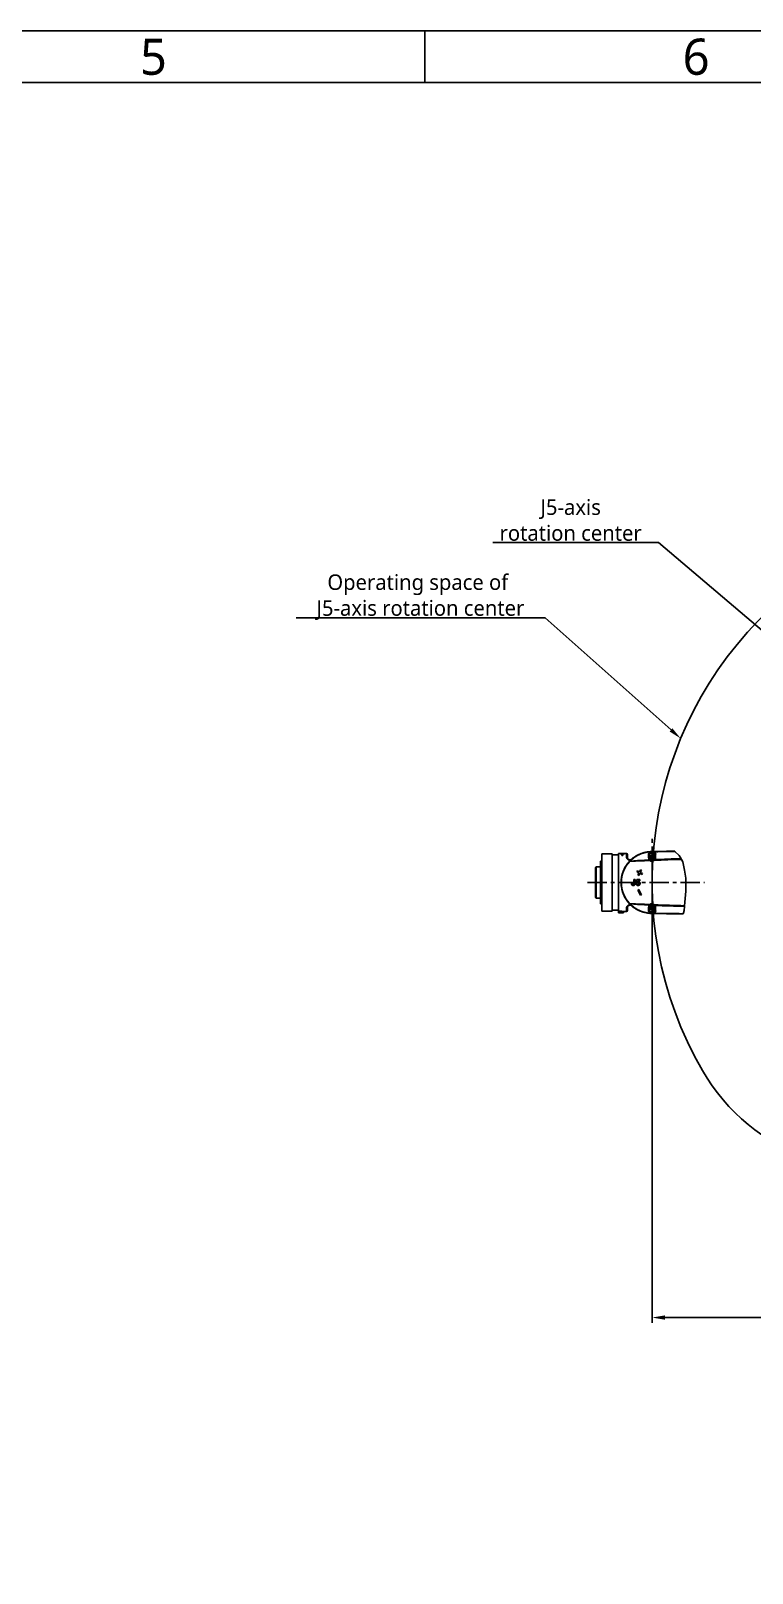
# Model space of a CAD drawing. Header units: millimetres. Extents: x 5828 to 6704, y 123 to 421.
# Drawn here: x 6508 to 6577.8, y 271.4 to 420.6 of the extents above; entities that cross this region are included whole.
import ezdxf
from ezdxf import colors
from ezdxf.entities.mleader import LeaderData, LeaderLine
from ezdxf.enums import TextEntityAlignment as Align
from ezdxf.math import Vec2, Vec3

# ---------------------------------------------------------------- set-up
doc = ezdxf.new("R2010")
doc.units = ezdxf.units.MM
doc.linetypes.add('CENTER', pattern=[0.6, 0.375, -0.075, 0.075, -0.075])
for name, color, linetype in [('中心线', 7, 'Continuous'), ('外形图', 7, 'Continuous'), ('多重引线', 7, 'Continuous'), ('尺寸标注', 7, 'Continuous'), ('模板', 7, 'Continuous'), ('运动范围', 7, 'Continuous')]:
    doc.layers.add(name, color=color, linetype=linetype)
doc.styles.add('微软雅黑', font='msyh.ttc', dxfattribs={"height": 1.5})
doc.dimstyles.new('尺寸标注_1_15比例', dxfattribs={"dimtxt": 1.5, "dimasz": 1.25, "dimexe": 0.5, "dimexo": 0.4, "dimgap": 0.5, "dimtad": 1, "dimdec": 1, "dimlfac": 15, "dimdsep": 46, "dimtxsty": '微软雅黑', "dimcen": 0.09, "dimadec": 0, "dimazin": 0, "dimtp": 0.01, "dimtm": 0.01, "dimtfac": 1, "dimtdec": 1, "dimtofl": 0, "dimtmove": 0, "dimatfit": 3, "dimfxl": 1, "dimtolj": 1, "dimarcsym": 0})

# ---------------------------------------------------------------- blocks, each defined once
blk = doc.blocks.new('图纸页')
at = {"layer": '模板', "color": 2}
blk.add_line((6546.16, 420.62), (6546.16, 415.62), dxfattribs=at)
for points in [[(6283.66, 123.62), (6283.66, 420.62), (6703.66, 420.62), (6703.66, 123.62)], [(6308.66, 128.62), (6308.66, 415.62), (6698.66, 415.62), (6698.66, 128.62)]]:
    blk.add_lwpolyline(points, close=True, dxfattribs=at)
at = {"layer": '模板', "color": 2, "style": '微软雅黑'}
for s, p in [('5', (6519.91, 418.12)), ('6', (6572.41, 418.12))]:
    blk.add_text(s, height=3.5, dxfattribs=at).set_placement(p, align=Align.MIDDLE_CENTER)
for tag, height, p in [('编号', 4, (6669.32, 150.51)), ('当前页', 1.67, (6668.11, 141.19)), ('总页数', 1.67, (6673.32, 141.19)), ('比例', 1.67, (6628.66, 133.62))]:
    blk.add_attdef(tag, text='', height=height, dxfattribs=at).set_placement(p, align=Align.MIDDLE)
blk = doc.blocks.new('*D963')
at = {"layer": 'Defpoints', "color": 0}
for p in [(6568.15, 338.24), (6604.53, 314.07), (6604.53, 296.16)]:
    blk.add_point(p, dxfattribs=at)
at = {"layer": '尺寸标注', "color": 0, "lineweight": -2}
for p, q in [((6568.15, 337.84), (6568.15, 295.66)), ((6604.53, 313.67), (6604.53, 295.66)), ((6569.4, 296.16), (6603.28, 296.16))]:
    blk.add_line(p, q, dxfattribs=at)
at = {"layer": '尺寸标注', "color": 0}
for points in [[(6569.4, 296.37), (6569.4, 295.95), (6568.15, 296.16)], [(6603.28, 295.95), (6603.28, 296.37), (6604.53, 296.16)]]:
    blk.add_solid(points, dxfattribs=at)
at = {"layer": '尺寸标注', "color": 0, "insert": (6586.34, 297.42), "char_height": 1.5, "attachment_point": 5, "style": '微软雅黑'}
blk.add_mtext('\\A1;545.7', dxfattribs=at)

msp = doc.modelspace()

# ---------------------------------------------------------------- linework, layer by layer
at = {"layer": '中心线', "linetype": 'CENTER', "ltscale": 5}
for p, q in [((6568.1466, 333.8422), (6568.1466, 342.5444)), ((6561.9002, 338.2413), (6573.2242, 338.2413))]:
    msp.add_line(p, q, dxfattribs=at)
at = {"layer": '外形图'}
for p, q in [((6563.1466, 336.1814), (6563.1466, 340.308)), ((6563.1466, 340.308), (6563.28, 340.308)), ((6563.28, 335.4746), (6563.28, 341.008)), ((6564.28, 341.008), (6563.28, 341.008)), ((6564.28, 335.4746), (6564.28, 341.008)), ((6564.28, 340.908), (6564.9133, 340.908)), ((6564.9133, 335.308), (6564.9133, 341.0413)), ((6565.6759, 341.0413), (6564.9133, 341.0413)), ((6565.092, 341.0403), (6565.092, 341.0251)), ((6565.111, 341.0347), (6565.111, 341.0237)), ((6565.1298, 341.0317), (6565.1298, 341.0228)), ((6565.1919, 341.0303), (6565.1919, 341.0216)), ((6565.2333, 340.8459), (6565.2333, 340.9806)), ((6565.3133, 340.9806), (6565.2333, 340.9806)), ((6565.3133, 340.948), (6565.2333, 340.948)), ((6565.3133, 340.8459), (6565.2333, 340.8459)), ((6565.2562, 341.0318), (6565.2562, 341.0229)), ((6565.2671, 341.0411), (6565.2671, 341.0369)), ((6565.277, 341.035), (6565.277, 341.0241)), ((6565.3027, 341.0387), (6565.3027, 341.0263)), ((6565.3133, 340.8459), (6565.3133, 340.9806)), ((6565.4179, 341.0323), (6565.4179, 341.0234)), ((6565.4304, 341.0348), (6565.4304, 341.024)), ((6565.4468, 341.0402), (6565.4468, 341.0249)), ((6565.6759, 341.0413), (6565.686, 340.6401)), ((6565.7759, 340.9439), (6565.786, 340.557)), ((6565.786, 340.557), (6565.786, 340.557)), ((6565.9514, 340.4413), (6565.9514, 340.4191)), ((6565.9514, 340.4413), (6566.1184, 340.4413)), ((6565.9514, 340.4191), (6566.0952, 340.4191)), ((6567.8739, 341.0446), (6567.8707, 341.0786)), ((6567.8751, 340.6413), (6567.9127, 340.6413)), ((6567.8794, 340.933), (6567.8794, 340.6413)), ((6567.8794, 340.933), (6567.9127, 340.933)), ((6567.9127, 340.933), (6567.9127, 340.6413)), ((6568.0457, 340.587), (6568.0491, 340.7016)), ((6568.1432, 340.5267), (6568.0457, 340.587)), ((6568.0491, 340.7016), (6568.1501, 340.7559)), ((6568.2442, 340.581), (6568.1432, 340.5267)), ((6568.1466, 336.116), (6568.1466, 340.3666)), ((6568.1501, 340.7559), (6568.2476, 340.6956)), ((6568.1975, 341.2299), (6568.1685, 341.2295)), ((6568.1687, 341.2124), (6568.1685, 341.227)), ((6568.2518, 341.2307), (6568.1686, 341.2257)), ((6568.1687, 341.2124), (6568.2295, 341.1753)), ((6568.2518, 341.2307), (6568.1975, 341.2299)), ((6568.2295, 341.1753), (6568.3509, 341.1011)), ((6568.2476, 340.6956), (6568.2442, 340.581)), ((6568.411, 341.1023), (6568.3509, 341.1011)), ((6568.3516, 341.0666), (6568.3509, 341.1011)), ((6568.3806, 340.6413), (6568.3806, 340.967)), ((6568.4139, 340.967), (6568.3806, 340.967)), ((6568.3806, 340.6413), (6568.4187, 340.6413)), ((6568.4143, 340.981), (6568.3813, 340.9838)), ((6568.4117, 341.0678), (6568.411, 341.1023)), ((6568.4139, 340.6413), (6568.4139, 340.967)), ((6568.4792, 341.0227), (6568.5466, 340.9815)), ((6568.4792, 341.0227), (6568.4809, 340.9203)), ((6569.5406, 341.2573), (6569.5308, 341.2571)), ((6570.343, 341.2701), (6570.3485, 341.2647)), ((6570.3485, 341.2647), (6570.3509, 341.2624)), ((6570.3509, 341.2624), (6570.3649, 341.2485)), ((6570.3649, 341.2485), (6570.7725, 340.8448)), ((6570.7725, 340.8448), (6570.9516, 340.5443)), ((6570.9516, 340.5443), (6570.9897, 340.4803)), ((6570.9897, 340.4803), (6571.1292, 340.2461)), ((6571.1292, 340.2461), (6571.2693, 339.4436)), ((6562.7466, 339.7413), (6562.68, 339.6746)), ((6562.68, 339.6746), (6562.68, 336.808)), ((6562.7466, 339.7413), (6562.7466, 336.7413)), ((6563.1466, 339.7413), (6562.7466, 339.7413)), ((6566.6669, 339.2924), (6566.7138, 339.3807)), ((6566.8729, 339.1828), (6566.6669, 339.2924)), ((6566.7138, 339.3807), (6566.9198, 339.2711)), ((6566.7634, 338.9768), (6566.8729, 339.1828)), ((6566.8517, 338.9299), (6566.7634, 338.9768)), ((6566.9612, 339.1359), (6566.8517, 338.9299)), ((6566.9198, 339.2711), (6567.0294, 339.4771)), ((6567.1672, 339.0263), (6566.9612, 339.1359)), ((6567.1177, 339.4302), (6567.0081, 339.2242)), ((6567.0081, 339.2242), (6567.2142, 339.1146)), ((6567.0294, 339.4771), (6567.1177, 339.4302)), ((6567.2142, 339.1146), (6567.1672, 339.0263)), ((6571.2693, 339.4436), (6571.4051, 338.6659)), ((6571.4051, 338.6659), (6571.4066, 338.2413)), ((6566.1466, 338.1331), (6566.2545, 338.1454)), ((6566.3952, 338.1586), (6566.3952, 338.5246)), ((6566.3952, 338.5246), (6566.5092, 338.5246)), ((6566.5092, 338.5246), (6566.5092, 338.1659)), ((6566.6086, 338.1037), (6566.7168, 338.1149)), ((6566.6217, 338.222), (6566.6774, 338.5169)), ((6566.7098, 338.2092), (6566.6217, 338.222)), ((6566.6774, 338.5169), (6566.9646, 338.5169)), ((6566.7597, 338.4152), (6566.7427, 338.319)), ((6566.9646, 338.4152), (6566.7597, 338.4152)), ((6566.7634, 337.5058), (6566.8517, 337.5527)), ((6567.0294, 337.0055), (6566.7634, 337.5058)), ((6566.8517, 337.5527), (6567.1177, 337.0524)), ((6566.9646, 338.5169), (6566.9646, 338.4152)), ((6571.4094, 337.4183), (6571.3228, 336.3552)), ((6571.4066, 338.2413), (6571.4094, 337.4183)), ((6562.7466, 336.7413), (6562.68, 336.808)), ((6563.1466, 336.7413), (6562.7466, 336.7413)), ((6563.28, 336.1789), (6563.18, 336.1789)), ((6565.686, 335.8425), (6565.6759, 335.4413)), ((6565.786, 335.9256), (6565.7759, 335.5387)), ((6565.9514, 336.0413), (6565.9514, 336.0635)), ((6566.0948, 336.0635), (6565.9514, 336.0635)), ((6566.1189, 336.0413), (6565.9514, 336.0413)), ((6567.1177, 337.0524), (6567.0294, 337.0055)), ((6567.8751, 335.8413), (6567.9127, 335.8413)), ((6567.8794, 335.8413), (6567.8794, 335.5496)), ((6567.9127, 335.8413), (6567.9127, 335.5496)), ((6568.0457, 335.787), (6568.0491, 335.9016)), ((6568.1432, 335.7267), (6568.0457, 335.787)), ((6568.0491, 335.9016), (6568.1501, 335.9559)), ((6568.2442, 335.781), (6568.1432, 335.7267)), ((6568.1501, 335.9559), (6568.2476, 335.8956)), ((6568.2476, 335.8956), (6568.2442, 335.781)), ((6568.3806, 335.5156), (6568.3806, 335.8413)), ((6568.3806, 335.8413), (6568.4187, 335.8413)), ((6568.4139, 335.5156), (6568.4139, 335.8413)), ((6571.2881, 335.9295), (6571.2558, 335.5321)), ((6571.2935, 335.9948), (6571.2881, 335.9295)), ((6571.3228, 336.3552), (6571.2935, 335.9948)), ((6564.28, 335.4746), (6563.28, 335.4746)), ((6564.28, 335.5746), (6564.9133, 335.5746)), ((6565.1466, 335.4539), (6564.9133, 335.4539)), ((6565.1466, 335.4213), (6564.9133, 335.4213)), ((6565.3805, 335.3407), (6564.9133, 335.3407)), ((6565.3472, 335.308), (6564.9133, 335.308)), ((6565.1466, 335.308), (6565.1466, 335.4539)), ((6565.3817, 335.4086), (6565.3805, 335.3407)), ((6565.6759, 335.4413), (6565.4151, 335.4413)), ((6567.8739, 335.438), (6567.8707, 335.4041)), ((6567.8794, 335.5496), (6567.9127, 335.5496)), ((6568.1684, 335.2548), (6568.2198, 335.2523)), ((6568.1684, 335.2531), (6568.2198, 335.2523)), ((6568.1687, 335.2703), (6568.1685, 335.2556)), ((6568.3509, 335.3815), (6568.1687, 335.2702)), ((6568.3516, 335.416), (6568.3509, 335.3815)), ((6568.3509, 335.3815), (6568.411, 335.3803)), ((6568.4139, 335.5156), (6568.3806, 335.5156)), ((6568.4143, 335.5016), (6568.3813, 335.4988)), ((6568.4117, 335.4148), (6568.411, 335.3803)), ((6568.4809, 335.5623), (6568.4792, 335.4599)), ((6568.5466, 335.5011), (6568.4792, 335.4599)), ((6569.5308, 335.2254), (6569.5406, 335.2253)), ((6571.1475, 335.2063), (6571.1455, 335.2)), ((6571.1482, 335.2086), (6571.1475, 335.2063)), ((6571.1526, 335.2225), (6571.1482, 335.2086)), ((6571.1782, 335.3039), (6571.1526, 335.2225)), ((6571.2558, 335.5321), (6571.1782, 335.3039))]:
    msp.add_line(p, q, dxfattribs=at)
for points in [[(6565.8447, 340.4799), (6565.8345, 340.4888), (6565.8252, 340.4975), (6565.8172, 340.5058), (6565.8102, 340.5136), (6565.8044, 340.5208), (6565.7996, 340.5274), (6565.7957, 340.5334), (6565.7926, 340.5387), (6565.7902, 340.5434), (6565.7884, 340.5475), (6565.7872, 340.551), (6565.7865, 340.5538), (6565.7861, 340.5559), (6565.786, 340.557)], [(6565.786, 335.9256), (6565.7861, 335.9267), (6565.7865, 335.9288), (6565.7872, 335.9316), (6565.7885, 335.9351), (6565.7902, 335.9392), (6565.7926, 335.9439), (6565.7957, 335.9493), (6565.7996, 335.9552), (6565.8044, 335.9618), (6565.8103, 335.969), (6565.8172, 335.9768), (6565.8253, 335.9851), (6565.8346, 335.9939), (6565.8447, 336.0027)], [(6565.3817, 335.4086), (6565.3818, 335.4108), (6565.3823, 335.4139), (6565.383, 335.417), (6565.384, 335.42), (6565.3852, 335.4229), (6565.3868, 335.4256), (6565.3886, 335.4282), (6565.3906, 335.4306), (6565.3929, 335.4329), (6565.3953, 335.4348), (6565.398, 335.4366), (6565.4007, 335.4381), (6565.4036, 335.4393), (6565.4066, 335.4402), (6565.4097, 335.4409), (6565.4129, 335.4412), (6565.4151, 335.4413)]]:
    msp.add_lwpolyline(points, dxfattribs=at)
for centre, radius in [((6568.1466, 340.6413), 0.2333), ((6568.1466, 340.6413), 0.2267), ((6568.1466, 335.8413), 0.2333), ((6568.1466, 335.8413), 0.2267)]:
    msp.add_circle(centre, radius, dxfattribs=at)
for centre, radius, start, end in [((6568.1471, 338.2411), 2.9851, 136.192134, 179.995707), ((6565.2279, 341.7628), 0.7404, 273.802777, 275.549234), ((6565.23, 341.739), 0.7165, 275.568125, 275.826424), ((6565.6759, 340.9413), 0.1, 1.500003, 89.999999), ((6565.9514, 340.608), 0.1667, 230.21661, 270), ((6665.7779, 339.4232), 97.9829, 179.049727, 179.2649), ((6568.1511, 340.6756), 0.348, 179.214144, 225.118398), ((6640.1545, 339.7322), 72.2851, 179.048152, 179.279371), ((6568.1461, 340.637), 0.271, 179.096515, 225.448432), ((6568.1466, 340.6413), 0.2672, 180, 0), ((6568.1368, 340.6278), 0.2579, 225.468189, 233.253524), ((6568.1467, 340.641), 0.2744, 269.997073, 312.008301), ((6568.1466, 340.6434), 0.3408, 270.002132, 312.045758), ((6583.6068, -543.2947), 884.6564, 90.8585673, 90.9999326), ((6582.2122, -445.5891), 786.9268, 90.8626244, 91.0225507), ((6568.1578, 340.6289), 0.2579, 311.978938, 319.849725), ((6568.1479, 340.6371), 0.2709, 319.866813, 0.881202), ((6574.898, 196.2541), 144.3441, 91.566665, 92.578488), ((6500.4214, 339.8034), 68.0025, 0.706034, 0.903416), ((6569.4987, 339.8928), 1.4463, 131.171217, 134.731567), ((6491.5234, 339.7743), 76.966, 0.674219, 0.853127), ((6568.1471, 338.2415), 2.9851, 180.004304, 223.807856), ((6566.3379, 338.1214), 0.1739, 304.520672, 309.284669), ((6566.7736, 338.1152), 0.1639, 229.682784, 239.772186), ((6566.7749, 338.1176), 0.1667, 239.784513, 244.899405), ((6566.8248, 338.1552), 0.1833, 110.05869, 116.62903), ((6566.794, 338.1503), 0.1004, 106.746966, 114.970527), ((6566.8085, 338.1194), 0.1696, 301.622885, 305.866781), ((6566.8158, 338.1706), 0.1677, 52.245455, 58.552403), ((6566.8049, 338.1243), 0.1757, 305.888107, 312.204835), ((6565.9514, 335.8746), 0.1667, 90.000032, 129.782596), ((6568.1511, 335.807), 0.348, 134.881676, 180.785638), ((6655.8543, 336.9134), 88.0582, 180.722978, 180.962411), ((6568.1461, 335.8456), 0.271, 134.551537, 180.903443), ((6635.3263, 336.68), 67.4564, 180.712353, 180.960124), ((6568.1466, 335.8413), 0.2672, 0, 180), ((6568.1368, 335.8548), 0.2579, 126.746555, 134.531773), ((6568.1466, 335.8392), 0.3408, 47.954236, 89.997866), ((6568.1467, 335.8416), 0.2744, 47.99169, 90.002928), ((6568.1578, 335.8537), 0.2579, 40.150282, 48.021044), ((6568.1476, 335.8454), 0.2711, 359.136194, 40.115789), ((6574.898, 480.2312), 144.3469, 267.421552, 268.566992), ((6497.107, 336.7258), 71.3172, 359.101171, 359.289379), ((6487.4783, 336.7622), 81.0115, 359.151338, 359.321313), ((6565.3472, 335.3413), 0.0333, 270, 359), ((6565.6759, 335.5413), 0.1, 270.000002, 358.499972), ((6583.5077, 1211.9173), 876.7959, 268.9975832, 269.1923209), ((6582.095, 1112.3936), 777.2481, 268.9733511, 269.1933375), ((6569.4992, 336.5902), 1.4469, 225.269629, 228.828392)]:
    msp.add_arc(centre, radius, start, end, dxfattribs=at)
msp.add_ellipse((6563.3133, 338.2413), major_axis=(0, 2.0667), ratio=1, start_param=-3.22232549, end_param=-3.20615362, dxfattribs=at)
for points, knots in [([(6565.0389, 341.035), (6565.0389, 341.0352), (6565.0391, 341.0356), (6565.0395, 341.0359), (6565.0401, 341.0363), (6565.0412, 341.0367), (6565.0429, 341.0372), (6565.045, 341.0376), (6565.0477, 341.038), (6565.0508, 341.0384), (6565.0558, 341.0388), (6565.0628, 341.0393), (6565.0754, 341.0399), (6565.0853, 341.0401), (6565.092, 341.0403)], [0, 0, 0, 0, 0.01185248, 0.01943801, 0.02865111, 0.05265663, 0.08477101, 0.12552622, 0.17526544, 0.23369183, 0.30010189, 0.453128, 0.62460975, 1, 1, 1, 1]), ([(6565.0809, 341.0261), (6565.0776, 341.0264), (6565.0715, 341.0271), (6565.063, 341.0282), (6565.0556, 341.0293), (6565.0503, 341.0303), (6565.0467, 341.0312), (6565.0446, 341.0317), (6565.0428, 341.0323), (6565.0414, 341.0329), (6565.0403, 341.0334), (6565.0394, 341.034), (6565.0389, 341.0346), (6565.0389, 341.035)], [0, 0, 0, 0, 0.22478183, 0.4231707, 0.59523574, 0.73750585, 0.7966258, 0.84752809, 0.89018012, 0.92483255, 0.95217788, 0.97306785, 1, 1, 1, 1]), ([(6565.111, 341.0237), (6565.1083, 341.0239), (6565.0982, 341.0246), (6565.0882, 341.0254), (6565.0809, 341.0261)], [0, 0, 0, 0, 0.26659513, 1, 1, 1, 1]), ([(6565.092, 341.0403), (6565.1036, 341.0405), (6565.1291, 341.0408), (6565.1704, 341.041), (6565.2172, 341.0411), (6565.2502, 341.0411), (6565.2674, 341.0411)], [0, 0, 0, 0, 0.19846878, 0.43606207, 0.70548937, 1, 1, 1, 1]), ([(6565.1338, 341.0374), (6565.1306, 341.0373), (6565.126, 341.037), (6565.1203, 341.0366), (6565.1169, 341.0363), (6565.1146, 341.036), (6565.1131, 341.0357), (6565.1123, 341.0355), (6565.1117, 341.0353), (6565.1113, 341.0351), (6565.111, 341.0349), (6565.111, 341.0347)], [0, 0, 0, 0, 0.42006469, 0.59407702, 0.7405072, 0.85384627, 0.89721139, 0.93179509, 0.95840583, 0.97797295, 1, 1, 1, 1]), ([(6565.111, 341.0347), (6565.111, 341.0345), (6565.1113, 341.0342), (6565.1119, 341.034), (6565.1125, 341.0338), (6565.1134, 341.0336), (6565.1148, 341.0333), (6565.117, 341.0329), (6565.1198, 341.0326), (6565.1241, 341.0321), (6565.1275, 341.0319), (6565.1298, 341.0317)], [0, 0, 0, 0, 0.0314974, 0.05889279, 0.09517638, 0.14055552, 0.19449908, 0.32404241, 0.47431402, 0.64062646, 1, 1, 1, 1]), ([(6565.1926, 341.0216), (6565.1786, 341.0216), (6565.1513, 341.0219), (6565.1241, 341.0229), (6565.111, 341.0237)], [0, 0, 0, 0, 0.51599164, 1, 1, 1, 1]), ([(6565.1298, 341.0317), (6565.134, 341.0314), (6565.1432, 341.031), (6565.1639, 341.0304), (6565.1804, 341.0303), (6565.1919, 341.0303)], [0, 0, 0, 0, 0.20150064, 0.44294702, 1, 1, 1, 1]), ([(6565.1994, 341.0383), (6565.1872, 341.0383), (6565.1699, 341.0383), (6565.148, 341.0379), (6565.1383, 341.0376), (6565.1338, 341.0374)], [0, 0, 0, 0, 0.55683041, 0.79503218, 1, 1, 1, 1]), ([(6568.1132, 341.2336), (6568.0148, 341.2314), (6567.818, 341.2208), (6567.4296, 341.1578), (6566.9585, 341.0088), (6566.4399, 340.7226), (6565.9871, 340.3405), (6565.618, 339.8772), (6565.3466, 339.3506), (6565.1841, 338.7808), (6565.1189, 337.9963), (6565.3309, 337.0144), (6565.9058, 336.1907), (6566.5245, 335.704), (6567.0526, 335.4352), (6567.5283, 335.3025), (6567.9193, 335.2522), (6568.1169, 335.2487), (6568.2161, 335.2472)], [0, 0, 0, 0, 0.0313918, 0.06270555, 0.12524647, 0.18778892, 0.2503308, 0.31287383, 0.37541222, 0.43795676, 0.50049352, 0.62497463, 0.74945088, 0.81199246, 0.8745358, 0.93708309, 0.96837167, 1, 1, 1, 1]), ([(6568.1685, 341.2295), (6568.0697, 341.2278), (6567.8727, 341.2214), (6567.4832, 341.165), (6567.01, 341.0249), (6566.4868, 340.7479), (6565.8766, 340.2518), (6565.3159, 339.4189), (6565.0814, 338.2414), (6565.3158, 337.0638), (6565.8766, 336.2309), (6566.4867, 335.7347), (6567.0099, 335.4577), (6567.4831, 335.3177), (6567.8726, 335.2612), (6568.0696, 335.2548), (6568.1684, 335.2531)], [0, 0, 0, 0, 0.03155861, 0.06289548, 0.1255144, 0.18813207, 0.25074844, 0.37537153, 0.49999983, 0.62462813, 0.74925122, 0.8118676, 0.87448526, 0.93710419, 0.96844102, 1, 1, 1, 1]), ([(6566.0037, 340.2966), (6565.7455, 340.0234), (6565.3252, 339.3761), (6565.1781, 338.6172), (6565.1781, 338.2413)], [0, 0, 0, 0, 0.50003552, 1, 1, 1, 1]), ([(6565.1919, 341.0303), (6565.2037, 341.0303), (6565.2205, 341.0304), (6565.2419, 341.031), (6565.2516, 341.0315), (6565.2562, 341.0318)], [0, 0, 0, 0, 0.54746412, 0.78573324, 1, 1, 1, 1]), ([(6565.277, 341.0241), (6565.264, 341.0232), (6565.2359, 341.0219), (6565.2077, 341.0216), (6565.1926, 341.0216)], [0, 0, 0, 0, 0.46380186, 1, 1, 1, 1]), ([(6565.2573, 341.0375), (6565.2532, 341.0377), (6565.2444, 341.038), (6565.2251, 341.0383), (6565.2099, 341.0383), (6565.1994, 341.0383)], [0, 0, 0, 0, 0.21252121, 0.45628059, 1, 1, 1, 1]), ([(6565.2562, 341.0318), (6565.2594, 341.032), (6565.2648, 341.0325), (6565.2709, 341.0332), (6565.2741, 341.0337), (6565.2753, 341.034), (6565.2759, 341.0342), (6565.2764, 341.0344), (6565.2768, 341.0346), (6565.277, 341.0349), (6565.277, 341.035)], [0, 0, 0, 0, 0.44972606, 0.76348376, 0.86765017, 0.90679809, 0.93781001, 0.96157993, 0.97911419, 1, 1, 1, 1]), ([(6565.277, 341.035), (6565.277, 341.0352), (6565.2766, 341.0355), (6565.2761, 341.0357), (6565.2754, 341.0359), (6565.2745, 341.0361), (6565.273, 341.0363), (6565.2708, 341.0366), (6565.2678, 341.0369), (6565.2633, 341.0372), (6565.2597, 341.0374), (6565.2573, 341.0375)], [0, 0, 0, 0, 0.03002302, 0.05667436, 0.09213843, 0.13662025, 0.18961247, 0.31782422, 0.46911363, 0.63663206, 1, 1, 1, 1]), ([(6565.2674, 341.0411), (6565.2847, 341.0411), (6565.3181, 341.0411), (6565.3659, 341.041), (6565.4085, 341.0408), (6565.4349, 341.0405), (6565.4468, 341.0402)], [0, 0, 0, 0, 0.28848522, 0.55846067, 0.80025627, 1, 1, 1, 1]), ([(6565.4056, 341.0375), (6565.3986, 341.0378), (6565.3834, 341.0381), (6565.3591, 341.0384), (6565.3317, 341.0386), (6565.3127, 341.0386), (6565.3027, 341.0387)], [0, 0, 0, 0, 0.20407071, 0.44332128, 0.70953815, 1, 1, 1, 1]), ([(6565.3027, 341.0387), (6565.3059, 341.0386), (6565.3118, 341.0383), (6565.32, 341.0379), (6565.3268, 341.0374), (6565.3315, 341.0369), (6565.3346, 341.0365), (6565.3365, 341.0361), (6565.3379, 341.0358), (6565.3391, 341.0355), (6565.3399, 341.0352), (6565.3405, 341.0348), (6565.3409, 341.0345), (6565.341, 341.0342), (6565.341, 341.0341)], [0, 0, 0, 0, 0.24582525, 0.45520122, 0.62925096, 0.76693999, 0.82237595, 0.86910794, 0.90737077, 0.93766332, 0.96089476, 0.97810651, 0.99047884, 1, 1, 1, 1]), ([(6565.341, 341.0341), (6565.341, 341.0337), (6565.3404, 341.033), (6565.3394, 341.0325), (6565.3381, 341.032), (6565.3366, 341.0315), (6565.3347, 341.0309), (6565.3325, 341.0304), (6565.3289, 341.0297), (6565.3239, 341.0288), (6565.3148, 341.0276), (6565.3076, 341.0268), (6565.3027, 341.0263)], [0, 0, 0, 0, 0.0312309, 0.05675028, 0.08999559, 0.13138899, 0.18120863, 0.23931052, 0.30504374, 0.45625164, 0.62652384, 1, 1, 1, 1]), ([(6565.3797, 341.031), (6565.3869, 341.0311), (6565.3971, 341.0312), (6565.4098, 341.0317), (6565.4154, 341.0321), (6565.4179, 341.0323)], [0, 0, 0, 0, 0.56208009, 0.80044094, 1, 1, 1, 1]), ([(6565.389, 341.0226), (6565.3882, 341.0234), (6565.3853, 341.0263), (6565.3821, 341.0291), (6565.3797, 341.031)], [0, 0, 0, 0, 0.26254277, 1, 1, 1, 1]), ([(6565.4304, 341.0239), (6565.4271, 341.0238), (6565.4133, 341.0232), (6565.3994, 341.0228), (6565.389, 341.0226)], [0, 0, 0, 0, 0.24237892, 1, 1, 1, 1]), ([(6565.4304, 341.0348), (6565.4304, 341.035), (6565.43, 341.0352), (6565.4295, 341.0355), (6565.4288, 341.0357), (6565.4279, 341.0359), (6565.4263, 341.0361), (6565.4237, 341.0365), (6565.4201, 341.0368), (6565.414, 341.0372), (6565.4091, 341.0374), (6565.4056, 341.0375)], [0, 0, 0, 0, 0.02310281, 0.04377332, 0.07178302, 0.10789781, 0.1527523, 0.26834179, 0.41538526, 0.58853567, 1, 1, 1, 1]), ([(6565.4179, 341.0323), (6565.419, 341.0324), (6565.4211, 341.0326), (6565.4238, 341.0329), (6565.426, 341.0332), (6565.4277, 341.0335), (6565.4289, 341.0338), (6565.4297, 341.0341), (6565.4302, 341.0344), (6565.4304, 341.0347), (6565.4304, 341.0348)], [0, 0, 0, 0, 0.25687346, 0.46889226, 0.63999945, 0.77223633, 0.86934376, 0.93523778, 0.97582122, 1, 1, 1, 1]), ([(6565.4728, 341.0272), (6565.4663, 341.0265), (6565.4522, 341.0252), (6565.4381, 341.0243), (6565.4304, 341.0239)], [0, 0, 0, 0, 0.45939138, 1, 1, 1, 1]), ([(6565.4468, 341.0402), (6565.4512, 341.0401), (6565.4595, 341.0399), (6565.4709, 341.0395), (6565.4805, 341.0389), (6565.4873, 341.0384), (6565.4918, 341.0379), (6565.4945, 341.0375), (6565.4967, 341.0371), (6565.4986, 341.0366), (6565.5, 341.0361), (6565.501, 341.0356), (6565.5017, 341.0351), (6565.5018, 341.0346), (6565.5018, 341.0344)], [0, 0, 0, 0, 0.23774563, 0.44158634, 0.61198706, 0.74941125, 0.80594239, 0.85455127, 0.89544628, 0.92887376, 0.95517024, 0.97490037, 0.98909919, 1, 1, 1, 1]), ([(6565.5018, 341.0344), (6565.5018, 341.0341), (6565.5015, 341.0336), (6565.5009, 341.0331), (6565.4998, 341.0324), (6565.4977, 341.0317), (6565.4946, 341.0308), (6565.4905, 341.0298), (6565.4854, 341.0289), (6565.4794, 341.028), (6565.4751, 341.0275), (6565.4728, 341.0272)], [0, 0, 0, 0, 0.03059906, 0.05257086, 0.08053684, 0.15733568, 0.26462284, 0.40313053, 0.57263505, 0.77139518, 1, 1, 1, 1]), ([(6565.786, 340.557), (6565.7859, 340.5626), (6565.7843, 340.5737), (6565.7782, 340.5896), (6565.7687, 340.6041), (6565.7562, 340.6167), (6565.741, 340.627), (6565.7238, 340.6346), (6565.7053, 340.6392), (6565.6925, 340.6401), (6565.686, 340.6401)], [0, 0, 0, 0, 0.11549668, 0.23250212, 0.35224592, 0.47549071, 0.60244146, 0.73276029, 0.86565361, 1, 1, 1, 1]), ([(6565.686, 340.6401), (6565.6862, 340.6335), (6565.6877, 340.6201), (6565.6931, 340.6001), (6565.7014, 340.5801), (6565.7124, 340.5601), (6565.726, 340.5402), (6565.748, 340.5135), (6565.7671, 340.4949), (6565.7808, 340.4831)], [0, 0, 0, 0, 0.10470679, 0.21380843, 0.32852453, 0.44957527, 0.57728461, 0.71170471, 1, 1, 1, 1]), ([(6565.8447, 340.4799), (6565.8429, 340.4815), (6565.8387, 340.4843), (6565.8294, 340.4886), (6565.8158, 340.4911), (6565.7983, 340.4895), (6565.7866, 340.4856), (6565.7808, 340.4831)], [0, 0, 0, 0, 0.10983598, 0.22155995, 0.45649362, 0.71497912, 1, 1, 1, 1]), ([(6565.7808, 340.4831), (6565.7911, 340.4742), (6565.8142, 340.4571), (6565.8469, 340.4403), (6565.8763, 340.4299), (6565.9087, 340.4216), (6565.9343, 340.4191), (6565.9514, 340.4191)], [0, 0, 0, 0, 0.2201243, 0.46116678, 0.58991313, 0.72351859, 1, 1, 1, 1]), ([(6568.1685, 341.227), (6567.9666, 341.2236), (6567.5619, 341.1887), (6566.9776, 341.0112), (6566.4435, 340.7165), (6566.1326, 340.4532), (6565.9929, 340.3075)], [0, 0, 0, 0, 0.24989055, 0.4997219, 0.75007403, 1, 1, 1, 1]), ([(6565.9929, 340.3075), (6565.9931, 340.3072), (6565.9969, 340.3037), (6566.0005, 340.3001), (6566.0039, 340.297)], [0, 0, 0, 0, 0.08233329, 1, 1, 1, 1]), ([(6567.9401, 340.3707), (6567.7671, 340.3633), (6567.4247, 340.3508), (6566.9223, 340.3335), (6566.4501, 340.3114), (6566.147, 340.2979), (6566.0037, 340.2966)], [0, 0, 0, 0, 0.26819722, 0.53039687, 0.7782016, 1, 1, 1, 1]), ([(6568.1687, 341.2124), (6567.9679, 341.2078), (6567.5646, 341.1767), (6566.9841, 340.9965), (6566.4512, 340.7059), (6566.1429, 340.4423), (6566.0039, 340.297)], [0, 0, 0, 0, 0.2498543, 0.49982867, 0.74987543, 1, 1, 1, 1]), ([(6567.9055, 340.429), (6567.5698, 340.4123), (6567.0768, 340.3821), (6566.4442, 340.3229), (6566.1455, 340.3007), (6566.0039, 340.297)], [0, 0, 0, 0, 0.52894863, 0.77710095, 1, 1, 1, 1]), ([(6567.8031, 340.6803), (6567.8121, 340.6807), (6567.839, 340.6794), (6567.8747, 340.6607), (6567.8751, 340.6413)], [0, 0, 0, 0, 0.31612149, 1, 1, 1, 1]), ([(6567.8707, 341.0786), (6567.8643, 341.078), (6567.8416, 341.0741), (6567.8169, 341.0631), (6567.8085, 341.0483)], [0, 0, 0, 0, 0.27359611, 1, 1, 1, 1]), ([(6567.8085, 341.0483), (6567.8209, 341.0501), (6567.8475, 341.0393), (6567.8669, 341.0063), (6567.8775, 340.9703), (6567.8794, 340.9454), (6567.8794, 340.933)], [0, 0, 0, 0, 0.25109455, 0.50180242, 0.75099786, 1, 1, 1, 1]), ([(6567.9055, 340.429), (6567.9145, 340.436), (6567.929, 340.4462), (6567.9509, 340.4485), (6567.956, 340.4439)], [0, 0, 0, 0, 0.62601596, 1, 1, 1, 1]), ([(6567.9055, 340.429), (6567.908, 340.4242), (6567.9186, 340.4043), (6567.9304, 340.385), (6567.9401, 340.3707)], [0, 0, 0, 0, 0.23693281, 1, 1, 1, 1]), ([(6567.9401, 340.3707), (6567.9451, 340.3774), (6567.9545, 340.3892), (6567.9671, 340.4063), (6567.976, 340.414), (6567.9808, 340.4218), (6567.9825, 340.4211)], [0, 0, 0, 0, 0.37769772, 0.69930105, 0.91636836, 1, 1, 1, 1]), ([(6570.3485, 341.2647), (6570.0738, 341.2606), (6569.3749, 341.2498), (6568.676, 341.237), (6568.2518, 341.2307)], [0.794015597, 0.794015597, 0.794015597, 0.794015597, 0.874985318, 1, 1, 1, 1]), ([(6568.3749, 340.3903), (6568.3694, 340.3964), (6568.3591, 340.4072), (6568.3459, 340.423), (6568.3361, 340.4301), (6568.332, 340.4374), (6568.3303, 340.4371)], [0, 0, 0, 0, 0.38008575, 0.70224557, 0.91869938, 1, 1, 1, 1]), ([(6568.4042, 340.4521), (6568.3949, 340.458), (6568.3805, 340.4663), (6568.3593, 340.4672), (6568.3549, 340.4625)], [0, 0, 0, 0, 0.6323188, 1, 1, 1, 1]), ([(6568.4042, 340.4521), (6568.4022, 340.4471), (6568.3933, 340.4261), (6568.3833, 340.4055), (6568.3749, 340.3903)], [0, 0, 0, 0, 0.23762123, 1, 1, 1, 1]), ([(6568.4841, 340.68), (6568.4845, 340.6404), (6568.4717, 340.5579), (6568.431, 340.4846), (6568.4042, 340.4521)], [0, 0, 0, 0, 0.48436975, 1, 1, 1, 1]), ([(6568.4783, 341.08), (6568.4716, 341.089), (6568.4478, 341.1), (6568.4239, 341.1026), (6568.411, 341.1023)], [0, 0, 0, 0, 0.46527282, 1, 1, 1, 1]), ([(6568.4143, 340.981), (6568.4157, 341.0019), (6568.4226, 341.0339), (6568.4466, 341.0695), (6568.4676, 341.0798), (6568.4783, 341.0799)], [0, 0, 0, 0, 0.49679745, 0.74773595, 1, 1, 1, 1]), ([(6568.4792, 341.0227), (6568.4643, 341.0224), (6568.4366, 341.0161), (6568.4165, 340.9929), (6568.4143, 340.981)], [0, 0, 0, 0, 0.55207518, 1, 1, 1, 1]), ([(6568.4809, 340.9203), (6568.4649, 340.92), (6568.4358, 340.914), (6568.4156, 340.8878), (6568.4154, 340.8755)], [0, 0, 0, 0, 0.56680855, 1, 1, 1, 1]), ([(6568.4841, 340.68), (6568.4757, 340.6798), (6568.4509, 340.6774), (6568.4191, 340.6592), (6568.4187, 340.6413)], [0, 0, 0, 0, 0.31810935, 1, 1, 1, 1]), ([(6565.1781, 338.2413), (6565.1781, 337.8654), (6565.3252, 337.1065), (6565.7455, 336.4592), (6566.0037, 336.186)], [0, 0, 0, 0, 0.49996537, 1, 1, 1, 1]), ([(6565.7808, 335.9995), (6565.7671, 335.9877), (6565.748, 335.9691), (6565.7261, 335.9424), (6565.7124, 335.9225), (6565.7014, 335.9025), (6565.6931, 335.8825), (6565.6877, 335.8625), (6565.6862, 335.8491), (6565.686, 335.8425)], [0, 0, 0, 0, 0.28829748, 0.42271873, 0.55042607, 0.67147605, 0.78619337, 0.89529459, 1, 1, 1, 1]), ([(6565.786, 335.9256), (6565.7859, 335.92), (6565.7843, 335.9089), (6565.7782, 335.893), (6565.7687, 335.8785), (6565.7562, 335.8659), (6565.741, 335.8556), (6565.7238, 335.8481), (6565.7053, 335.8435), (6565.6925, 335.8425), (6565.686, 335.8425)], [0, 0, 0, 0, 0.11549826, 0.23250102, 0.35224382, 0.47548876, 0.60244021, 0.73275981, 0.86565358, 1, 1, 1, 1]), ([(6565.9514, 336.0635), (6565.9343, 336.0635), (6565.9087, 336.061), (6565.8763, 336.0527), (6565.8469, 336.0423), (6565.8142, 336.0255), (6565.7911, 336.0084), (6565.7808, 335.9995)], [0, 0, 0, 0, 0.27647561, 0.41008072, 0.53883059, 0.77987605, 1, 1, 1, 1]), ([(6565.8447, 336.0027), (6565.8429, 336.0011), (6565.8387, 335.9983), (6565.8294, 335.994), (6565.8158, 335.9915), (6565.7983, 335.9931), (6565.7866, 335.997), (6565.7808, 335.9995)], [0, 0, 0, 0, 0.10983648, 0.22156068, 0.45649419, 0.71497921, 1, 1, 1, 1]), ([(6565.9929, 336.1751), (6565.9934, 336.1764), (6565.998, 336.1794), (6566.0011, 336.1834), (6566.0037, 336.186)], [0, 0, 0, 0, 0.28045413, 1, 1, 1, 1]), ([(6565.9929, 336.1751), (6566.1326, 336.0294), (6566.4435, 335.7661), (6566.9775, 335.4714), (6567.5619, 335.2941), (6567.9666, 335.259), (6568.1685, 335.2556)], [0, 0, 0, 0, 0.24991582, 0.50024752, 0.75008207, 1, 1, 1, 1]), ([(6566.0037, 336.186), (6566.147, 336.1847), (6566.4501, 336.1712), (6566.9222, 336.1491), (6567.4247, 336.1318), (6567.767, 336.1193), (6567.9401, 336.1119)], [0, 0, 0, 0, 0.22179355, 0.46959694, 0.73179915, 1, 1, 1, 1]), ([(6566.0039, 336.1856), (6566.1455, 336.1819), (6566.4442, 336.1597), (6567.0768, 336.1005), (6567.5698, 336.0703), (6567.9055, 336.0536)], [0, 0, 0, 0, 0.22289396, 0.4710455, 1, 1, 1, 1]), ([(6566.0039, 336.1856), (6566.1429, 336.0403), (6566.4512, 335.7767), (6566.9841, 335.4861), (6567.5646, 335.3059), (6567.9678, 335.2748), (6568.1687, 335.2702)], [0, 0, 0, 0, 0.25011952, 0.5001631, 0.75013987, 1, 1, 1, 1]), ([(6567.8031, 335.8023), (6567.8121, 335.8019), (6567.839, 335.8032), (6567.8747, 335.8219), (6567.8751, 335.8413)], [0, 0, 0, 0, 0.31612149, 1, 1, 1, 1]), ([(6567.9401, 336.1119), (6567.9368, 336.107), (6567.9244, 336.0881), (6567.9132, 336.0685), (6567.9055, 336.0536)], [0, 0, 0, 0, 0.25979658, 1, 1, 1, 1]), ([(6567.9055, 336.0536), (6567.9145, 336.0466), (6567.929, 336.0364), (6567.9509, 336.0341), (6567.956, 336.0387)], [0, 0, 0, 0, 0.62601541, 1, 1, 1, 1]), ([(6567.9401, 336.1119), (6567.9451, 336.1052), (6567.9545, 336.0934), (6567.9671, 336.0763), (6567.976, 336.0687), (6567.9808, 336.0608), (6567.9825, 336.0615)], [0, 0, 0, 0, 0.37769773, 0.69930106, 0.91636837, 1, 1, 1, 1]), ([(6568.3749, 336.0923), (6568.3694, 336.0862), (6568.3591, 336.0754), (6568.3459, 336.0596), (6568.3361, 336.0525), (6568.332, 336.0452), (6568.3303, 336.0455)], [0, 0, 0, 0, 0.38008575, 0.70224557, 0.91869938, 1, 1, 1, 1]), ([(6568.4042, 336.0305), (6568.3949, 336.0246), (6568.3805, 336.0163), (6568.3593, 336.0154), (6568.3549, 336.0201)], [0, 0, 0, 0, 0.63231881, 1, 1, 1, 1]), ([(6568.3749, 336.0923), (6568.3777, 336.0871), (6568.3884, 336.067), (6568.3978, 336.0462), (6568.4042, 336.0305)], [0, 0, 0, 0, 0.25898998, 1, 1, 1, 1]), ([(6568.4042, 336.0305), (6568.431, 335.998), (6568.4717, 335.9247), (6568.4845, 335.8422), (6568.4841, 335.8026)], [0, 0, 0, 0, 0.51563129, 1, 1, 1, 1]), ([(6568.4841, 335.8026), (6568.4757, 335.8028), (6568.4509, 335.8052), (6568.4191, 335.8234), (6568.4187, 335.8413)], [0, 0, 0, 0, 0.31810934, 1, 1, 1, 1]), ([(6565.4151, 335.4413), (6565.4149, 335.4413), (6565.4145, 335.4414), (6565.4135, 335.4414), (6565.4119, 335.4416), (6565.4096, 335.4418), (6565.4067, 335.4421), (6565.4015, 335.4425), (6565.3936, 335.4432), (6565.3823, 335.4442), (6565.3687, 335.4453), (6565.353, 335.4465), (6565.3282, 335.4482), (6565.2933, 335.4503), (6565.2476, 335.4523), (6565.1981, 335.4536), (6565.164, 335.4539), (6565.1466, 335.4539)], [0, 0, 0, 0, 0.00125145, 0.00493552, 0.01103948, 0.01954999, 0.03045463, 0.04373353, 0.07722774, 0.11961851, 0.17048576, 0.22931231, 0.2954681, 0.44711961, 0.61952703, 0.80615276, 1, 1, 1, 1]), ([(6565.3817, 335.4086), (6565.3817, 335.4086), (6565.3816, 335.4086), (6565.3814, 335.4086), (6565.381, 335.4086), (6565.3805, 335.4087), (6565.3799, 335.4087), (6565.3788, 335.4089), (6565.377, 335.4091), (6565.3745, 335.4093), (6565.3714, 335.4096), (6565.3678, 335.41), (6565.3619, 335.4106), (6565.3533, 335.4115), (6565.3415, 335.4126), (6565.3278, 335.4137), (6565.3123, 335.415), (6565.2953, 335.4162), (6565.2769, 335.4174), (6565.2572, 335.4185), (6565.2289, 335.4198), (6565.192, 335.421), (6565.1619, 335.4213), (6565.1466, 335.4213)], [0, 0, 0, 0, 0.00031326, 0.0012309, 0.00275238, 0.0048767, 0.00760241, 0.01092789, 0.01936901, 0.03017873, 0.04332973, 0.05878827, 0.07651494, 0.11858868, 0.16913237, 0.22764928, 0.29357053, 0.36626159, 0.44502784, 0.52911892, 0.61773428, 0.8051154, 1, 1, 1, 1]), ([(6567.8794, 335.5496), (6567.8794, 335.5372), (6567.8775, 335.5123), (6567.8669, 335.4763), (6567.8475, 335.4434), (6567.8209, 335.4325), (6567.8085, 335.4343)], [0, 0, 0, 0, 0.24901394, 0.49824342, 0.74890545, 1, 1, 1, 1]), ([(6567.8085, 335.4343), (6567.8112, 335.4298), (6567.8278, 335.4123), (6567.8525, 335.4058), (6567.8707, 335.4041)], [0, 0, 0, 0, 0.22328303, 1, 1, 1, 1]), ([(6568.2198, 335.2523), (6568.6453, 335.2461), (6569.4962, 335.2304), (6570.4721, 335.2159), (6571.0225, 335.208), (6571.1475, 335.2063)], [0, 0, 0, 0, 0.125013655, 0.250012263, 0.286717786, 0.286717786, 0.286717786, 0.286717786]), ([(6568.411, 335.3803), (6568.4239, 335.38), (6568.4478, 335.3826), (6568.4717, 335.3936), (6568.4783, 335.4027)], [0, 0, 0, 0, 0.53466166, 1, 1, 1, 1]), ([(6568.4117, 335.4148), (6568.422, 335.41), (6568.4434, 335.4035), (6568.4666, 335.4003), (6568.4775, 335.4027)], [0, 0, 0, 0, 0.50381803, 1, 1, 1, 1]), ([(6568.4793, 335.4599), (6568.4643, 335.4602), (6568.4366, 335.4665), (6568.4165, 335.4897), (6568.4143, 335.5016)], [0, 0, 0, 0, 0.55208622, 1, 1, 1, 1]), ([(6568.4783, 335.4026), (6568.4577, 335.4033), (6568.422, 335.4399), (6568.4157, 335.4807), (6568.4143, 335.5016)], [0, 0, 0, 0, 0.49596017, 1, 1, 1, 1]), ([(6568.4809, 335.5623), (6568.4649, 335.5627), (6568.4358, 335.5686), (6568.4156, 335.5948), (6568.4154, 335.6071)], [0, 0, 0, 0, 0.56681009, 1, 1, 1, 1])]:
    msp.add_open_spline(points, degree=3, knots=knots, dxfattribs=at)
for points in [[(6567.8739, 341.0446), (6567.8532, 341.0515), (6567.8293, 341.0548), (6567.8085, 341.0483)], [(6568.3509, 341.1011), (6568.1907, 341.0976), (6568.0302, 341.0935), (6567.8707, 341.0786)], [(6568.3516, 341.0666), (6568.1922, 341.0634), (6568.0326, 341.0595), (6567.8739, 341.0446)], [(6567.8739, 341.0446), (6567.9008, 341.0159), (6567.9127, 340.9724), (6567.9127, 340.933)], [(6568.1466, 340.3026), (6568.0742, 340.3026), (6567.9984, 340.3276), (6567.9401, 340.3707)], [(6568.1466, 340.3666), (6568.089, 340.3666), (6568.0287, 340.3866), (6567.9825, 340.4211)], [(6568.238, 341.2357), (6568.1964, 341.2351), (6568.1548, 341.2345), (6568.1132, 341.2336)], [(6569.5308, 341.2571), (6569.0999, 341.2502), (6568.6689, 341.242), (6568.238, 341.2357)], [(6568.4117, 341.0678), (6568.3917, 341.0674), (6568.3716, 341.067), (6568.3516, 341.0666)], [(6570.9897, 340.4803), (6570.1178, 340.458), (6569.2462, 340.4281), (6568.3749, 340.3903)], [(6568.3806, 340.967), (6568.3806, 340.9726), (6568.3806, 340.9782), (6568.3816, 340.9837)], [(6568.3813, 340.9838), (6568.3838, 341.0135), (6568.3935, 341.0442), (6568.4117, 341.0678)], [(6568.4786, 341.08), (6568.4561, 341.083), (6568.4323, 341.0773), (6568.4117, 341.0678)], [(6568.4139, 340.967), (6568.4139, 340.9717), (6568.4138, 340.9763), (6568.4145, 340.9809)], [(6568.4139, 340.967), (6568.4144, 340.9365), (6568.4149, 340.906), (6568.4154, 340.8755)], [(6568.4783, 341.08), (6568.4786, 341.0609), (6568.4789, 341.0418), (6568.4793, 341.0227)], [(6570.343, 341.2701), (6570.0756, 341.2659), (6569.8081, 341.2616), (6569.5406, 341.2573)], [(6566.1662, 338.0331), (6566.1532, 338.0602), (6566.1466, 338.0935), (6566.1466, 338.1331)], [(6566.1923, 337.9951), (6566.1818, 338.006), (6566.1731, 338.0186), (6566.1662, 338.0331)], [(6566.2278, 337.9685), (6566.2144, 337.9755), (6566.2026, 337.9843), (6566.1923, 337.9951)], [(6566.3214, 337.9483), (6566.2845, 337.9483), (6566.2534, 337.955), (6566.2278, 337.9685)], [(6566.2545, 338.1454), (6566.2556, 338.113), (6566.2603, 338.0898), (6566.2685, 338.0765)], [(6566.2685, 338.0765), (6566.2812, 338.0561), (6566.2997, 338.0461), (6566.3252, 338.0461)], [(6566.4024, 337.9608), (6566.3792, 337.9524), (6566.3523, 337.9483), (6566.3214, 337.9483)], [(6566.3252, 338.0461), (6566.3423, 338.0461), (6566.3559, 338.0492), (6566.3662, 338.0557)], [(6566.3662, 338.0557), (6566.3713, 338.0589), (6566.3757, 338.0629), (6566.3792, 338.0678)], [(6566.3792, 338.0678), (6566.387, 338.0785), (6566.3919, 338.0976), (6566.394, 338.1252)], [(6566.394, 338.1252), (6566.3948, 338.1352), (6566.3952, 338.1463), (6566.3952, 338.1586)], [(6566.4365, 337.9782), (6566.4262, 337.9711), (6566.4149, 337.9653), (6566.4024, 337.9608)], [(6566.4967, 338.0578), (6566.4872, 338.0291), (6566.4709, 338.0056), (6566.448, 337.9868)], [(6566.5092, 338.1659), (6566.5092, 338.1188), (6566.505, 338.0828), (6566.4967, 338.0578)], [(6566.6389, 338.0216), (6566.6228, 338.0446), (6566.6127, 338.072), (6566.6086, 338.1037)], [(6566.6675, 337.9902), (6566.6565, 337.9996), (6566.6469, 338.0101), (6566.6389, 338.0216)], [(6566.7956, 337.9483), (6566.7608, 337.9483), (6566.7304, 337.9544), (6566.7042, 337.9667)], [(6566.7227, 338.2221), (6566.7183, 338.2182), (6566.714, 338.2139), (6566.7098, 338.2092)], [(6566.7168, 338.1149), (6566.7199, 338.0902), (6566.7288, 338.0708), (6566.7441, 338.0564)], [(6566.7516, 338.2413), (6566.7416, 338.2366), (6566.732, 338.2302), (6566.7227, 338.2221)], [(6566.7441, 338.0564), (6566.7542, 338.047), (6566.7652, 338.0408), (6566.7774, 338.0377)], [(6566.762, 338.3273), (6566.7799, 338.3338), (6566.7982, 338.3372), (6566.8169, 338.3372)], [(6566.7937, 338.2506), (6566.7838, 338.2506), (6566.7743, 338.2492), (6566.7651, 338.2464)], [(6566.7774, 338.0377), (6566.7836, 338.0361), (6566.79, 338.0353), (6566.7968, 338.0353)], [(6566.8077, 338.2496), (6566.8032, 338.2502), (6566.7985, 338.2506), (6566.7937, 338.2506)], [(6566.8975, 337.9749), (6566.8686, 337.9571), (6566.8347, 337.9483), (6566.7956, 337.9483)], [(6566.7968, 338.0353), (6566.8192, 338.0353), (6566.8385, 338.0442), (6566.8543, 338.0628)], [(6566.833, 338.2413), (6566.8253, 338.2454), (6566.8168, 338.2482), (6566.8077, 338.2496)], [(6566.8169, 338.3372), (6566.8489, 338.3372), (6566.8777, 338.3293), (6566.9033, 338.3136)], [(6566.8544, 338.2243), (6566.8481, 338.2314), (6566.841, 338.2371), (6566.833, 338.2413)], [(6566.8543, 338.0628), (6566.8699, 338.0813), (6566.878, 338.1091), (6566.878, 338.1462)], [(6566.878, 338.1462), (6566.878, 338.181), (6566.8699, 338.2069), (6566.8544, 338.2243)], [(6566.9185, 338.3032), (6566.9257, 338.2976), (6566.9326, 338.2913), (6566.9392, 338.2844)], [(6566.9492, 338.0232), (6566.9411, 338.0123), (6566.9324, 338.0026), (6566.923, 337.9941)], [(6566.9392, 338.2844), (6566.9516, 338.2715), (6566.9617, 338.2571), (6566.9695, 338.2413)], [(6566.9897, 338.1481), (6566.9897, 338.1014), (6566.9762, 338.0596), (6566.9492, 338.0232)], [(6566.9695, 338.2413), (6566.9829, 338.2143), (6566.9897, 338.1832), (6566.9897, 338.1481)], [(6567.9401, 336.1119), (6567.9984, 336.155), (6568.0742, 336.18), (6568.1466, 336.18)], [(6567.9825, 336.0615), (6568.0287, 336.096), (6568.089, 336.116), (6568.1466, 336.116)], [(6568.3749, 336.0923), (6569.3473, 336.0501), (6570.3203, 336.0177), (6571.2935, 335.9948)], [(6567.8081, 335.4344), (6567.8293, 335.4286), (6567.8531, 335.431), (6567.8739, 335.438)], [(6567.8707, 335.4041), (6568.0302, 335.3891), (6568.1907, 335.385), (6568.3509, 335.3815)], [(6567.9127, 335.5496), (6567.9127, 335.5102), (6567.9008, 335.4667), (6567.8739, 335.438)], [(6567.8739, 335.438), (6568.0326, 335.4231), (6568.1922, 335.4192), (6568.3516, 335.416)], [(6568.2161, 335.2472), (6568.6543, 335.2407), (6569.0925, 335.2324), (6569.5308, 335.2254)], [(6568.3516, 335.416), (6568.3716, 335.4156), (6568.3917, 335.4152), (6568.4117, 335.4148)], [(6568.3813, 335.4988), (6568.3808, 335.5044), (6568.3803, 335.51), (6568.3809, 335.5155)], [(6568.4117, 335.4148), (6568.3935, 335.4384), (6568.3838, 335.4692), (6568.3813, 335.4988)], [(6568.4143, 335.5016), (6568.414, 335.5063), (6568.4137, 335.5109), (6568.4141, 335.5155)], [(6568.4154, 335.6071), (6568.4149, 335.5766), (6568.4144, 335.5461), (6568.4139, 335.5156)], [(6568.4793, 335.4599), (6568.4789, 335.4409), (6568.4786, 335.4218), (6568.4783, 335.4027)], [(6569.5406, 335.2253), (6570.0756, 335.2165), (6570.6105, 335.208), (6571.1455, 335.2)]]:
    msp.add_open_spline(points, degree=3, dxfattribs=at)
at = {"layer": '运动范围', "color": 0}
for centre, radius, start, end in [((6604.5266, 338.2413), 36.38, 340.000701, 210), ((6589.5155, 329.5746), 19.0467, 210, 291.436904)]:
    msp.add_arc(centre, radius, start, end, dxfattribs=at)

# ---------------------------------------------------------------- block references
at = {"layer": '多重引线'}
msp.add_blockref('图纸页', (0, 0), dxfattribs=at)

# ---------------------------------------------------------------- dimensions: what is measured, and where the dimension line sits
at = {"layer": '尺寸标注'}
dim = msp.add_linear_dim(base=(6604.5266, 296.1568), p1=(6568.1466, 338.2413), p2=(6604.5266, 314.0742), dimstyle='尺寸标注_1_15比例', dxfattribs=at)
dim.commit()
dim.dimension.update_dxf_attribs({"geometry": '*D963', "text_midpoint": (6586.3366, 297.4199)})

# ---------------------------------------------------------------- leaders
at = {"layer": '多重引线'}
ml = msp.add_multileader_mtext('Standard', dxfattribs=at)
ml.set_content('\\pxqc;{\\C256;J5-axis \\Protation center}', style='微软雅黑')
ml.set_leader_properties()
ml.build(insert=Vec2(0, 0))
ml.multileader.update_dxf_attribs({"text_left_attachment_type": 5, "text_right_attachment_type": 5, "dogleg_length": 1, "arrow_head_size": 1.25})
ctx = ml.context
ctx.base_point, ctx.char_height, ctx.arrow_head_size, ctx.landing_gap_size, ctx.plane_origin = Vec3(6552.7863, 371.1366), 1.5, 1.25, 0.5, Vec3(6585.5266, 356.908)
ctx.left_attachment, ctx.right_attachment, ctx.text_align_type = 5, 5, 2
notes = []
notes.append((ctx, [(0, (1, 1, 0), (6568.756, 371.1366), (-1, 0), 1, [(0, [(6585.5266, 356.908)], 0, [])])]))
ctx.mtext.insert, ctx.mtext.alignment, ctx.mtext.flow_direction = Vec3(6560.2711, 375.2973), 2, 5
ml = msp.add_multileader_mtext('Standard', dxfattribs=at)
ml.set_content('\\pxqc;{\\C256;Operating space of\\P J5-axis rotation center }', style='微软雅黑')
ml.set_leader_properties()
ml.build(insert=Vec2(0, 0))
ml.multileader.update_dxf_attribs({"text_left_attachment_type": 5, "text_right_attachment_type": 5, "dogleg_length": 1, "arrow_head_size": 1.25})
ctx = ml.context
ctx.base_point, ctx.char_height, ctx.arrow_head_size, ctx.landing_gap_size, ctx.plane_origin = Vec3(6534.1478, 363.8387), 1.5, 1.25, 0.5, Vec3(6570.918, 352.1684)
ctx.left_attachment, ctx.right_attachment, ctx.text_align_type = 5, 5, 2
notes.append((ctx, [(0, (1, 1, 0), (6557.814, 363.8387), (-1, 0), 1, [(0, [(6570.918, 352.1684)], 0, [])])]))
ctx.mtext.insert, ctx.mtext.alignment, ctx.mtext.flow_direction = Vec3(6545.4809, 368.0411), 2, 5
for ctx, leaders in notes:
    for number, flags, end, landing, length, lines in leaders:
        leader = LeaderData()
        leader.index, (leader.has_last_leader_line, leader.has_dogleg_vector, leader.attachment_direction) = number, flags
        leader.last_leader_point, leader.dogleg_vector, leader.dogleg_length = Vec3(end), Vec3(landing), length
        for number, points, colour, breaks in lines:
            line = LeaderLine()
            line.index, line.vertices, line.color, line.breaks = number, Vec3.list(points), colors.encode_raw_color(colour), breaks
            leader.lines.append(line)
        ctx.leaders.append(leader)

doc.saveas('drawing.dxf')
